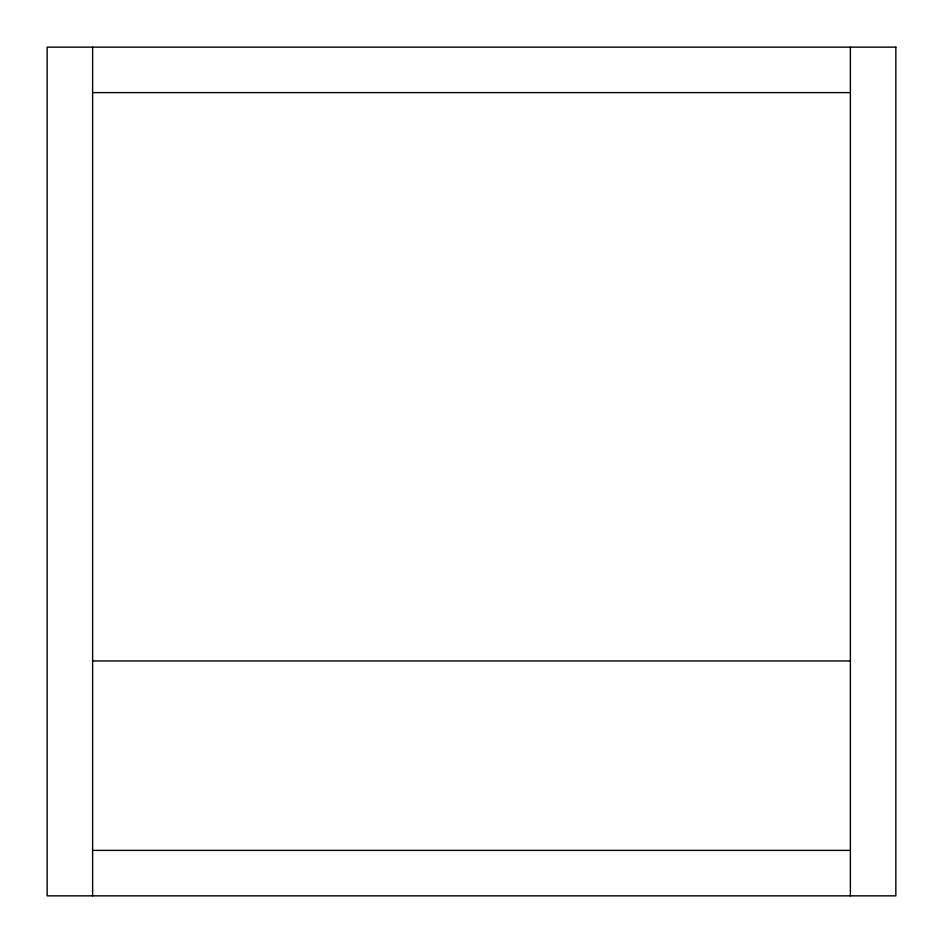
<?xml version="1.0" encoding="UTF-8"?>
<svg xmlns="http://www.w3.org/2000/svg" width="943" height="943" viewBox="0 0 943 943"><rect width="100%" height="100%" fill="white"/><g stroke="black" fill="none" stroke-linecap="round" stroke-linejoin="round"><path stroke-width="1.41" d="M92.614 92.614L850.386 92.614M92.614 660.937L850.386 660.937M92.614 850.386L850.386 850.386M850.386 47.15L850.386 895.85M92.614 47.15L92.614 895.85M895.85 47.15L47.15 47.15L47.15 895.85L895.85 895.85L895.85 47.15"/></g></svg>
